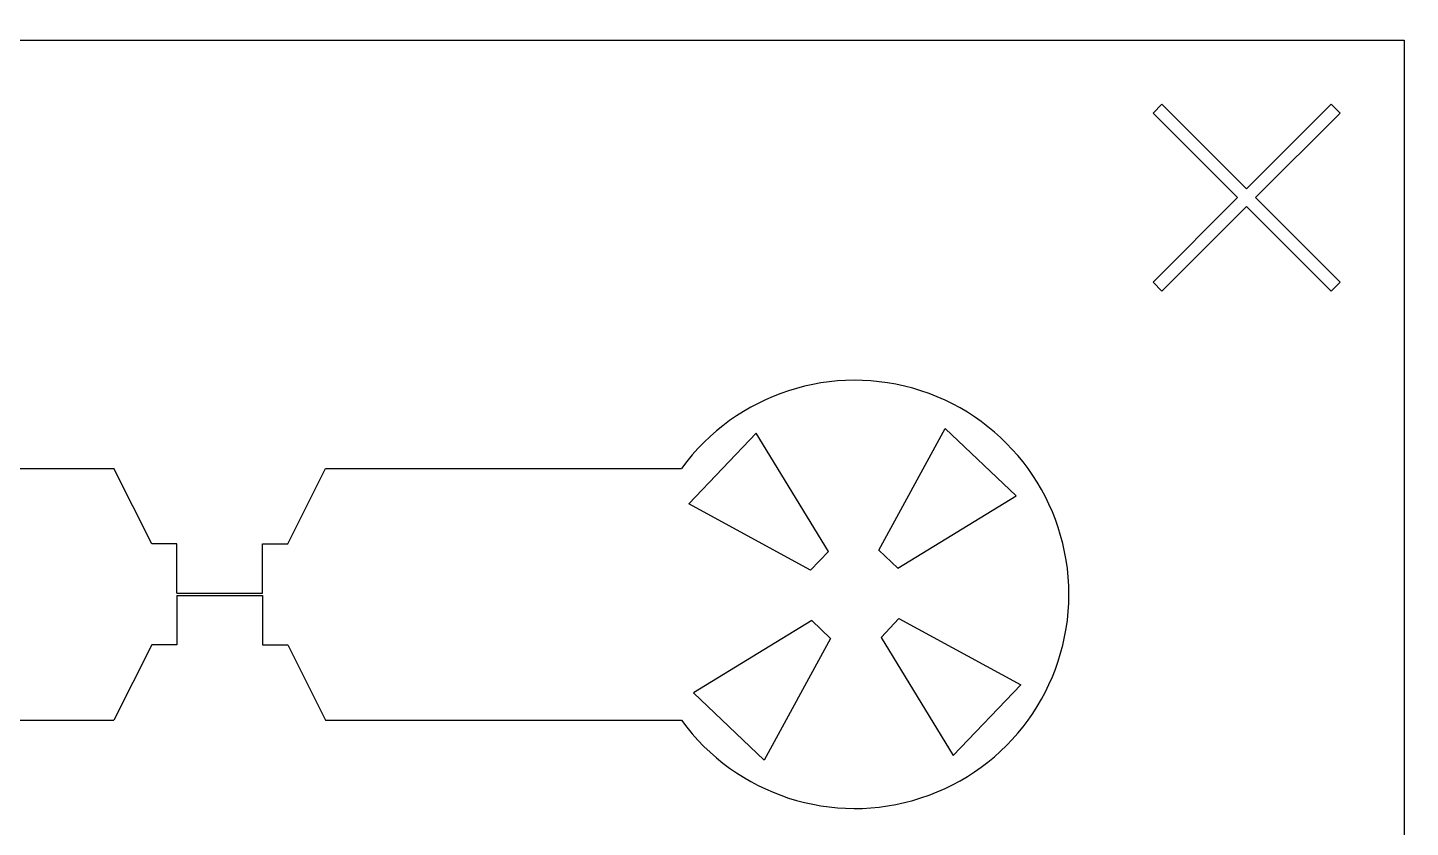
# Model space of a CAD drawing. Header units: inches. Extents: x -271009 to 5700, y -37000 to 38138.
# Drawn here: x -119430 to -113860, y -11850 to -8627 of the extents above; entities that cross this region are included whole.
import ezdxf

# ---------------------------------------------------------------- set-up
doc = ezdxf.new("R2010")
doc.units = ezdxf.units.IN
doc.header["$MEASUREMENT"] = 0

msp = doc.modelspace()

# ---------------------------------------------------------------- linework, layer by layer
for p, q in [((-114861, -8935.8), (-114896.9, -8971.7)), ((-114520.1, -9276.7), (-114861, -8935.8)), ((-114179.2, -8935.8), (-114520.1, -9276.7)), ((-114143.3, -8971.7), (-114179.2, -8935.8)), ((-114896.9, -8971.7), (-114556, -9312.6)), ((-114484.2, -9312.6), (-114143.3, -8971.7)), ((-114556, -9312.6), (-114896.9, -9653.5)), ((-114861, -9689.4), (-114520.1, -9348.5)), ((-114520.1, -9348.5), (-114179.2, -9689.4)), ((-114143.3, -9653.5), (-114484.2, -9312.6)), ((-114861, -9689.4), (-114896.9, -9653.5)), ((-114179.2, -9689.4), (-114143.3, -9653.5)), ((-116001.3, -10733), (-115734.2, -10242.8)), ((-115448.8, -10514.4), (-115734.2, -10242.8)), ((-116766.9, -10547), (-116495.3, -10261.6)), ((-116204.3, -10738), (-116495.3, -10261.6)), ((-122038.9, -10403.8), (-119082.5, -10403.8)), ((-118930.3, -10708.2), (-119082.5, -10403.8)), ((-118382.2, -10708.2), (-118229.9, -10403.8)), ((-118229.9, -10403.8), (-116796.1, -10403.8)), ((-115925.2, -10805.4), (-115448.8, -10514.4)), ((-116276.7, -10814.1), (-116766.9, -10547)), ((-118828.8, -10708.2), (-118930.3, -10708.2)), ((-118828.8, -10906.6), (-118828.8, -10708.2)), ((-118483.7, -10906.6), (-118483.7, -10708.2)), ((-118483.7, -10708.2), (-118382.2, -10708.2)), ((-116276.7, -10814.1), (-116204.3, -10738)), ((-115925.2, -10805.4), (-116001.3, -10733)), ((-118828.8, -10906.6), (-118483.7, -10906.6)), ((-118828.8, -10915.9), (-118483.7, -10915.9)), ((-118828.8, -10915.9), (-118828.8, -11114.2)), ((-118483.7, -10915.9), (-118483.7, -11114.2)), ((-116271.7, -11017.1), (-116748.1, -11308.1)), ((-116271.7, -11017.1), (-116195.6, -11089.5)), ((-115920.2, -11008.4), (-115992.6, -11084.5)), ((-115920.2, -11008.4), (-115430, -11275.5)), ((-118930.3, -11114.2), (-119082.5, -11418.8)), ((-118828.8, -11114.2), (-118930.3, -11114.2)), ((-118483.7, -11114.2), (-118382.2, -11114.2)), ((-118382.2, -11114.2), (-118229.9, -11418.8)), ((-116195.6, -11089.5), (-116462.7, -11579.7)), ((-115992.6, -11084.5), (-115701.6, -11560.9)), ((-115430, -11275.5), (-115701.6, -11560.9)), ((-116748.1, -11308.1), (-116462.7, -11579.7)), ((-122038.9, -11418.8), (-119082.5, -11418.8)), ((-118229.9, -11418.8), (-116796.1, -11418.8))]:
    msp.add_line(p, q)
msp.add_lwpolyline([(-137000, 35000, 6), (-113000, 35000)], format="xyb", close=True)
msp.add_lwpolyline([(-113885.8, -17204.2), (-124949.2, -17204.2), (-124949.2, -8678.2), (-113885.8, -8678.2)], close=True)
msp.add_arc((-116098.5, -10911.3), 862.7, 216.0319, 143.9681)

doc.saveas('drawing.dxf')
